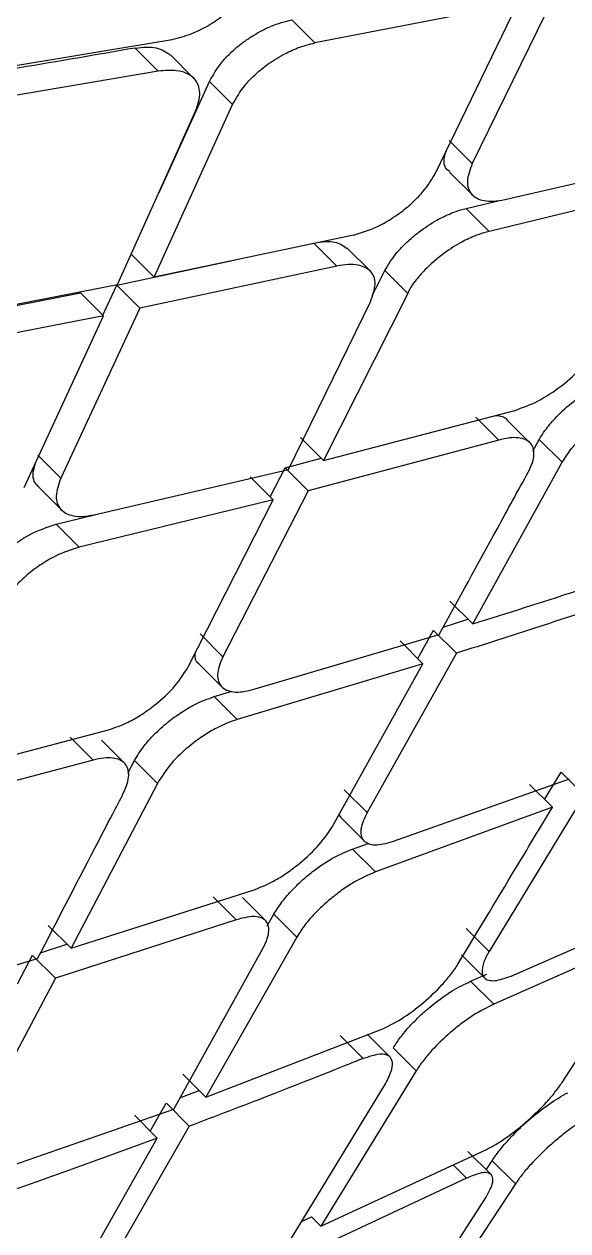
# Model space of a CAD drawing. Extents: x 943 to 1030, y 781 to 934.
# Drawn here: x 957.756 to 958.135, y 879.988 to 880.827 of the extents above; entities that cross this region are included whole.
import ezdxf

# ---------------------------------------------------------------- set-up
doc = ezdxf.new("R2010")
doc.units = 0
doc.header["$MEASUREMENT"] = 0
doc.layers.add('1', color=4, linetype='Continuous')

# ---------------------------------------------------------------- blocks, each defined once
blk = doc.blocks.new('AIRA')
at = {"layer": '1', "color": 3, "linetype": 'Continuous', "lineweight": 25}
for p, q in [((14.94745, 77.68056), (14.89065, 77.56441)), ((14.92204, 77.67546), (14.78123, 77.64832)), ((14.86508, 77.5578), (14.92205, 77.67546)), ((14.78123, 77.64832), (14.76518, 77.66436)), ((14.53792, 77.62684), (14.68195, 77.65077)), ((14.67233, 77.62868), (14.65625, 77.64475)), ((14.69684, 77.62391), (14.68077, 77.63998)), ((14.67233, 77.62868), (14.52867, 77.60438)), ((14.67283, 77.54425), (14.70797, 77.62158)), ((14.72403, 77.60553), (14.70799, 77.62156)), ((14.66943, 77.4855), (14.72403, 77.60553)), ((14.64406, 77.48037), (14.6983, 77.60077)), ((14.89064, 77.5644), (14.87464, 77.5804)), ((14.91329, 77.53935), (15.04861, 77.57077)), ((14.87487, 77.55848), (14.89078, 77.54258)), ((15.03758, 77.55009), (14.90248, 77.51723)), ((14.8865, 77.5332), (14.90965, 77.53883)), ((14.88651, 77.5332), (14.90248, 77.51723)), ((14.80816, 77.51473), (14.66943, 77.4855)), ((14.79648, 77.49309), (14.78049, 77.50906)), ((14.65341, 77.50151), (14.66943, 77.4855)), ((14.81956, 77.48975), (14.80347, 77.50583)), ((14.64342, 77.47978), (14.72477, 77.49716)), ((14.79648, 77.49309), (14.65945, 77.46376)), ((14.82097, 77.47255), (14.82975, 77.48997)), ((14.84573, 77.474), (14.82976, 77.48995)), ((14.50334, 77.45313), (14.64406, 77.48037)), ((14.63375, 77.45897), (14.64342, 77.47978)), ((14.64345, 77.47975), (14.65945, 77.46376)), ((14.47772, 77.44702), (14.61811, 77.4746)), ((14.63412, 77.45859), (14.61811, 77.4746)), ((14.76283, 77.35175), (14.81984, 77.46826)), ((14.84573, 77.474), (14.78719, 77.3579)), ((14.63412, 77.45859), (14.49376, 77.43099)), ((14.57903, 77.33905), (14.63412, 77.45859)), ((14.65945, 77.46376), (14.60452, 77.34574)), ((14.78719, 77.3579), (14.92024, 77.39281)), ((14.90918, 77.37216), (14.89323, 77.38809)), ((14.93075, 77.37032), (14.91474, 77.38633)), ((14.78719, 77.3579), (14.77124, 77.37384)), ((14.90918, 77.37216), (14.77651, 77.33686)), ((14.93279, 77.36453), (14.93726, 77.37261)), ((14.95321, 77.35667), (14.93728, 77.37259)), ((14.60451, 77.34573), (14.58854, 77.3617)), ((14.76055, 77.35282), (14.78561, 77.35948)), ((14.62767, 77.32018), (14.76283, 77.35175)), ((14.75022, 77.33266), (14.76055, 77.35281)), ((14.77651, 77.33686), (14.76057, 77.35279)), ((14.89096, 77.24428), (14.95321, 77.35667)), ((14.75219, 77.33068), (14.73624, 77.34662)), ((14.58914, 77.33942), (14.60504, 77.32353)), ((14.77651, 77.33686), (14.71731, 77.22143)), ((14.75219, 77.33068), (14.61723, 77.29768)), ((14.69336, 77.21488), (14.75219, 77.33068)), ((14.60128, 77.31363), (14.63657, 77.32226)), ((14.61723, 77.29768), (14.60129, 77.31362)), ((14.87501, 77.26022), (14.89095, 77.24428)), ((14.87042, 77.24206), (14.88757, 77.24766)), ((14.7173, 77.22143), (14.70137, 77.23735)), ((14.73812, 77.19867), (14.86768, 77.23706)), ((14.85637, 77.21665), (14.84044, 77.23258)), ((14.85271, 77.22031), (14.86366, 77.23985)), ((14.86369, 77.23982), (14.87962, 77.2239)), ((14.87962, 77.2239), (14.81749, 77.11307)), ((14.70067, 77.21637), (14.71655, 77.20049)), ((14.85637, 77.21665), (14.7272, 77.17787)), ((14.79401, 77.10437), (14.85637, 77.21665)), ((14.71128, 77.19379), (14.72367, 77.19751)), ((14.7272, 77.17787), (14.71128, 77.19378)), ((14.50462, 77.13567), (14.63763, 77.17062)), ((14.61105, 77.16548), (14.62696, 77.14958)), ((14.64873, 77.14755), (14.63275, 77.16352)), ((14.62696, 77.14958), (14.49433, 77.11425)), ((14.65122, 77.14061), (14.65577, 77.1493)), ((14.67169, 77.1334), (14.65579, 77.14928)), ((14.94095, 77.12222), (14.95248, 77.14117)), ((14.96849, 77.12517), (14.95251, 77.14114)), ((14.67169, 77.1334), (14.6117, 77.01875)), ((14.83521, 77.09294), (14.95832, 77.13656)), ((14.9464, 77.11677), (14.93042, 77.13273)), ((14.81748, 77.11307), (14.80154, 77.129)), ((14.96849, 77.12516), (14.90243, 77.01659)), ((14.9464, 77.11677), (14.8234, 77.07182)), ((14.79974, 77.10938), (14.79803, 77.1116)), ((14.79961, 77.10925), (14.81547, 77.0934)), ((14.80746, 77.08775), (14.8182, 77.09168)), ((14.8234, 77.07182), (14.80746, 77.08775)), ((14.6117, 77.01875), (14.73899, 77.05941)), ((14.7265, 77.03858), (14.71058, 77.05448)), ((14.74682, 77.03799), (14.73079, 77.05402)), ((14.91767, 76.9994), (15.03445, 77.05056)), ((14.74807, 77.03434), (14.75271, 77.04251)), ((14.76865, 77.02658), (14.75273, 77.04249)), ((14.6117, 77.01875), (14.59579, 77.03465)), ((14.7265, 77.03858), (14.60078, 76.99795)), ((14.90243, 77.01659), (14.88642, 77.03259)), ((15.02195, 77.03135), (14.90554, 76.97981)), ((14.95313, 76.92552), (15.02195, 77.03135)), ((14.76865, 77.02658), (14.70536, 76.91523)), ((14.57431, 76.99392), (14.58486, 77.01386)), ((14.60078, 76.99794), (14.58488, 77.01383)), ((14.59052, 77.01569), (14.60883, 77.02161)), ((14.68311, 76.90697), (14.74502, 77.01858)), ((14.88322, 77.01411), (14.89916, 76.99818)), ((14.45868, 76.97332), (14.58838, 77.01156)), ((14.60078, 76.99794), (14.54091, 76.88485)), ((14.88952, 76.99583), (14.90083, 77.00085)), ((14.90554, 76.97981), (14.88952, 76.99582)), ((14.70536, 76.91523), (14.82657, 76.96198)), ((14.81469, 76.94213), (14.79871, 76.9581)), ((14.83335, 76.9432), (14.81748, 76.95906)), ((14.85173, 76.93364), (14.83573, 76.94963)), ((14.68942, 76.93116), (14.70536, 76.91523)), ((14.85173, 76.93364), (14.78531, 76.82542)), ((14.7642, 76.81602), (14.83027, 76.92459)), ((14.68739, 76.91468), (14.70071, 76.91988)), ((14.55943, 76.86393), (14.68311, 76.90697)), ((14.66678, 76.89159), (14.67789, 76.91097)), ((14.69385, 76.89502), (14.67792, 76.91094)), ((14.67163, 76.88674), (14.6557, 76.90267)), ((14.69385, 76.89502), (14.63021, 76.78403)), ((14.60834, 76.77539), (14.67163, 76.88674)), ((14.78531, 76.82542), (14.90004, 76.87863)), ((14.90373, 76.86134), (14.8876, 76.87746)), ((14.90029, 76.86478), (14.90443, 76.87105)), ((14.9206, 76.8549), (14.90445, 76.87104)), ((14.88653, 76.85882), (14.87727, 76.86807)), ((14.88653, 76.85882), (14.77324, 76.80577)), ((14.9206, 76.8549), (14.8512, 76.74965)), ((14.83132, 76.73903), (14.89949, 76.84438)), ((14.77195, 76.82875), (14.77878, 76.83195)), ((14.78531, 76.82542), (14.77878, 76.83195))]:
    blk.add_line(p, q, dxfattribs=at)
for points, knots in [([(16.76349, 77.69746), (16.43798, 77.40729), (15.78698, 76.82695), (14.82577, 75.93344), (13.87709, 75.02432), (12.94302, 74.09885), (12.02418, 73.15856), (11.12212, 72.20411), (10.23604, 71.23753), (9.661, 70.58333), (9.37348, 70.25623)], [0, 0, 0, 0, 0.125, 0.25, 0.375, 0.5, 0.625, 0.75, 0.875, 1, 1, 1, 1]), ([(14.68195, 77.65076), (14.68652, 77.65189), (14.69515, 77.65401), (14.70782, 77.66061), (14.71824, 77.66778), (14.72796, 77.67638), (14.73554, 77.68475), (14.73827, 77.69113), (14.73926, 77.69345)], [0, 0, 0, 0, 0.203241, 0.384164, 0.542736, 0.678936, 0.883587, 1, 1, 1, 1]), ([(14.70797, 77.62158), (14.71052, 77.62611), (14.71444, 77.63307), (14.72329, 77.64222), (14.72855, 77.64669), (14.73146, 77.64883), (14.73169, 77.64899), (14.73243, 77.64952), (14.73521, 77.65146), (14.74136, 77.65535), (14.75215, 77.66098), (14.76039, 77.66313), (14.76517, 77.66437)], [0, 0, 0, 0, 0.237422, 0.365339, 0.498994, 0.500251, 0.50244, 0.509613, 0.535141, 0.630844, 0.785905, 1, 1, 1, 1]), ([(14.65625, 77.64475), (14.6295, 77.64012), (14.58174, 77.63184), (14.53368, 77.62397), (14.51254, 77.6205)], [0, 0, 0, 0, 0.56, 1, 1, 1, 1]), ([(14.65625, 77.64476), (14.66152, 77.64525), (14.67185, 77.64622), (14.67777, 77.64196), (14.68068, 77.63988)], [0, 0, 0, 0, 0.509493, 1, 1, 1, 1]), ([(14.72403, 77.60553), (14.72659, 77.61005), (14.73051, 77.61701), (14.73936, 77.62616), (14.74814, 77.63357), (14.75836, 77.63999), (14.77, 77.64555), (14.77722, 77.64733), (14.78123, 77.64832)], [0, 0, 0, 0, 0.237516, 0.365668, 0.498421, 0.675422, 0.819366, 1, 1, 1, 1]), ([(14.6983, 77.60077), (14.69975, 77.60526), (14.70194, 77.61205), (14.70027, 77.61929), (14.69721, 77.62415), (14.6921, 77.62755), (14.68413, 77.62962), (14.6768, 77.62904), (14.67234, 77.62868)], [0, 0, 0, 0, 0.246497, 0.372322, 0.499661, 0.654785, 0.789948, 1, 1, 1, 1]), ([(14.87518, 77.55883), (14.87476, 77.55904), (14.87139, 77.56073), (14.87025, 77.56613), (14.87213, 77.57185), (14.87266, 77.57345)], [0, 0, 0, 0, 0.093102, 0.745512, 1, 1, 1, 1]), ([(14.89064, 77.5644), (14.88904, 77.56007), (14.88586, 77.55145), (14.88937, 77.54236), (14.89692, 77.53853), (14.90536, 77.53794), (14.91061, 77.53887), (14.91329, 77.53934)], [0, 0, 0, 0, 0.251143, 0.499283, 0.736626, 0.865162, 1, 1, 1, 1]), ([(14.80816, 77.51473), (14.81366, 77.51638), (14.82268, 77.51908), (14.83409, 77.52573), (14.84255, 77.53165), (14.84982, 77.53783), (14.85862, 77.54695), (14.86257, 77.55358), (14.86508, 77.5578)], [0, 0, 0, 0, 0.249468, 0.408552, 0.499836, 0.641672, 0.772445, 1, 1, 1, 1]), ([(14.82974, 77.48997), (14.83227, 77.49416), (14.83626, 77.50075), (14.84506, 77.50987), (14.8543, 77.51773), (14.865, 77.52477), (14.875, 77.52962), (14.88185, 77.53205), (14.88526, 77.5329), (14.8865, 77.5332)], [0, 0, 0, 0, 0.227605, 0.358253, 0.49967, 0.691124, 0.838437, 0.941436, 1, 1, 1, 1]), ([(14.90248, 77.51723), (14.90126, 77.51693), (14.89788, 77.51609), (14.89105, 77.51367), (14.88102, 77.50882), (14.86911, 77.50095), (14.85845, 77.49162), (14.85138, 77.48341), (14.8475, 77.47794), (14.84618, 77.47501), (14.84572, 77.474)], [0, 0, 0, 0, 0.057753, 0.160399, 0.307814, 0.499823, 0.696553, 0.845584, 0.946728, 1, 1, 1, 1]), ([(14.78049, 77.50907), (14.78318, 77.50953), (14.78849, 77.51046), (14.79706, 77.5101), (14.80083, 77.50732), (14.80323, 77.50556)], [0, 0, 0, 0, 0.2715388, 0.5380069, 1, 1, 1, 1]), ([(14.81984, 77.46826), (14.8214, 77.4726), (14.82449, 77.48117), (14.8208, 77.49014), (14.81311, 77.49392), (14.80454, 77.4945), (14.79921, 77.49357), (14.79648, 77.49309)], [0, 0, 0, 0, 0.252503, 0.499269, 0.735591, 0.864383, 1, 1, 1, 1]), ([(14.92024, 77.39281), (14.92557, 77.39469), (14.93624, 77.39845), (14.95305, 77.40961), (14.96782, 77.42294), (14.97367, 77.43193), (14.97659, 77.43643)], [0, 0, 0, 0, 0.250043, 0.500022, 0.749955, 1, 1, 1, 1]), ([(14.93725, 77.37261), (14.93739, 77.37286), (14.9378, 77.37358), (14.93928, 77.376), (14.94271, 77.38096), (14.94985, 77.38933), (14.9597, 77.39824), (14.97009, 77.40558), (14.98121, 77.41211), (14.98868, 77.41479), (14.99338, 77.41647)], [0, 0, 0, 0, 0.014372, 0.042569, 0.140352, 0.293177, 0.500762, 0.644581, 0.775864, 1, 1, 1, 1]), ([(14.95321, 77.35667), (14.95527, 77.35992), (14.95892, 77.36568), (14.9673, 77.37481), (14.97623, 77.38267), (14.98575, 77.3894), (14.99687, 77.396), (15.00447, 77.39876), (15.00934, 77.40053)], [0, 0, 0, 0, 0.184609, 0.326069, 0.500033, 0.638532, 0.76817, 1, 1, 1, 1]), ([(14.90702, 77.38934), (14.91021, 77.38888), (14.91342, 77.38841), (14.91472, 77.38633), (14.91473, 77.38632)], [0, 0, 0, 0, 0.9908795, 1, 1, 1, 1]), ([(14.92955, 77.34983), (14.93065, 77.35209), (14.93279, 77.35651), (14.93411, 77.36385), (14.93202, 77.37082), (14.92484, 77.37391), (14.91665, 77.37389), (14.91168, 77.37274), (14.90918, 77.37216)], [0, 0, 0, 0, 0.134378, 0.26264, 0.499974, 0.7453, 0.871584, 1, 1, 1, 1]), ([(14.58929, 77.33957), (14.58886, 77.33993), (14.58601, 77.34228), (14.58432, 77.34803), (14.58647, 77.35454), (14.58723, 77.35686)], [0, 0, 0, 0, 0.1038222, 0.6821176, 1, 1, 1, 1]), ([(14.86768, 77.23706), (14.88117, 77.26162), (14.9018, 77.29919), (14.92241, 77.3368), (14.92955, 77.34983)], [0, 0, 0, 0, 0.653621, 1, 1, 1, 1]), ([(14.60451, 77.34573), (14.603, 77.34135), (14.59995, 77.33258), (14.6036, 77.32335), (14.6112, 77.31942), (14.61963, 77.31876), (14.62494, 77.31969), (14.62766, 77.32017)], [0, 0, 0, 0, 0.249256, 0.499248, 0.733673, 0.862955, 1, 1, 1, 1]), ([(14.54517, 77.26975), (14.54645, 77.27216), (14.54897, 77.2769), (14.55624, 77.28635), (14.56804, 77.29738), (14.58494, 77.30829), (14.59583, 77.31185), (14.60128, 77.31363)], [0, 0, 0, 0, 0.130521, 0.257131, 0.49774, 0.748987, 1, 1, 1, 1]), ([(14.61723, 77.29768), (14.6118, 77.29595), (14.60283, 77.2931), (14.59155, 77.28627), (14.58327, 77.28028), (14.57625, 77.27414), (14.56756, 77.26491), (14.56364, 77.25814), (14.56112, 77.2538)], [0, 0, 0, 0, 0.249385, 0.412079, 0.50042, 0.638409, 0.768094, 1, 1, 1, 1]), ([(14.89096, 77.24428), (14.9149, 77.25183), (14.94818, 77.26231), (14.99037, 77.27611), (15.00874, 77.28223), (15.01791, 77.28528)], [0, 0, 0, 0, 0.562661, 0.781761, 1, 1, 1, 1]), ([(15.00499, 77.26488), (15.00428, 77.26464), (15.00302, 77.26421), (15.00075, 77.26345), (14.99742, 77.26232), (14.99145, 77.26031), (14.9808, 77.25674), (14.96217, 77.25055), (14.9277, 77.23924), (14.89874, 77.23), (14.87962, 77.2239)], [0, 0, 0, 0, 0.017104, 0.030497, 0.054545, 0.09754, 0.174389, 0.310931, 0.545091, 1, 1, 1, 1]), ([(14.70074, 77.21645), (14.70065, 77.21649), (14.69798, 77.21758), (14.698, 77.22088), (14.69802, 77.22406)], [0, 0, 0, 0, 0.03454, 1, 1, 1, 1]), ([(14.63763, 77.17062), (14.64219, 77.17217), (14.64957, 77.17468), (14.66071, 77.18114), (14.6721, 77.18928), (14.68485, 77.20115), (14.69052, 77.2103), (14.69335, 77.21488)], [0, 0, 0, 0, 0.215947, 0.349899, 0.500892, 0.750429, 1, 1, 1, 1]), ([(14.7173, 77.22143), (14.71627, 77.21917), (14.71425, 77.21472), (14.71303, 77.20719), (14.71526, 77.2), (14.72253, 77.19683), (14.73069, 77.19687), (14.73563, 77.19806), (14.73812, 77.19866)], [0, 0, 0, 0, 0.131234, 0.258449, 0.499894, 0.744681, 0.871143, 1, 1, 1, 1]), ([(14.65576, 77.14931), (14.6578, 77.15268), (14.66137, 77.15859), (14.66966, 77.16788), (14.67862, 77.17601), (14.6883, 77.18298), (14.69934, 77.18952), (14.7067, 77.19215), (14.71128, 77.19378)], [0, 0, 0, 0, 0.187099, 0.328265, 0.500908, 0.64868, 0.781257, 1, 1, 1, 1]), ([(14.7272, 77.17787), (14.72243, 77.17615), (14.71493, 77.17343), (14.70387, 77.1668), (14.69278, 77.15878), (14.68025, 77.14704), (14.67454, 77.13794), (14.67168, 77.1334)], [0, 0, 0, 0, 0.227757, 0.35877, 0.500914, 0.750398, 1, 1, 1, 1]), ([(14.648, 77.12658), (14.64904, 77.12886), (14.65108, 77.13334), (14.65228, 77.14086), (14.65002, 77.14802), (14.64273, 77.15125), (14.63451, 77.15131), (14.6295, 77.15016), (14.62696, 77.14958)], [0, 0, 0, 0, 0.132598, 0.260257, 0.49987, 0.743417, 0.870192, 1, 1, 1, 1]), ([(14.58838, 77.01156), (14.60167, 77.03718), (14.61908, 77.07076), (14.63896, 77.1091), (14.64555, 77.12183), (14.648, 77.12658)], [0, 0, 0, 0, 0.66822, 0.876165, 1, 1, 1, 1]), ([(14.88071, 77.00782), (14.89525, 77.03192), (14.91716, 77.06823), (14.93905, 77.10456), (14.9464, 77.11676)], [0, 0, 0, 0, 0.664013, 1, 1, 1, 1]), ([(14.81748, 77.11307), (14.81564, 77.10903), (14.81197, 77.10095), (14.81385, 77.09425), (14.81815, 77.09134), (14.8242, 77.09009), (14.83083, 77.0918), (14.83521, 77.09293)], [0, 0, 0, 0, 0.24947, 0.4991, 0.628386, 0.755117, 1, 1, 1, 1]), ([(14.73899, 77.0594), (14.7439, 77.06139), (14.75142, 77.06443), (14.76228, 77.0714), (14.77291, 77.07943), (14.78523, 77.09102), (14.79108, 77.09992), (14.79401, 77.10437)], [0, 0, 0, 0, 0.240292, 0.368217, 0.500906, 0.750194, 1, 1, 1, 1]), ([(14.75271, 77.04251), (14.75451, 77.04538), (14.758, 77.05093), (14.76541, 77.05946), (14.77337, 77.0671), (14.78361, 77.07534), (14.79559, 77.08297), (14.80379, 77.08628), (14.80746, 77.08775)], [0, 0, 0, 0, 0.164053, 0.316987, 0.458803, 0.589503, 0.816681, 1, 1, 1, 1]), ([(14.8234, 77.07182), (14.8186, 77.06978), (14.81121, 77.06665), (14.80043, 77.05963), (14.79081, 77.0523), (14.78178, 77.04391), (14.77378, 77.03471), (14.77046, 77.02944), (14.76865, 77.02658)], [0, 0, 0, 0, 0.237892, 0.366099, 0.500195, 0.698234, 0.836249, 1, 1, 1, 1]), ([(14.74503, 77.01858), (14.74618, 77.02093), (14.74838, 77.02539), (14.74969, 77.03235), (14.7482, 77.03739), (14.74361, 77.04038), (14.73797, 77.04113), (14.73194, 77.04), (14.72787, 77.03894), (14.7265, 77.03858)], [0, 0, 0, 0, 0.143105, 0.271206, 0.501054, 0.625853, 0.791217, 0.929716, 1, 1, 1, 1]), ([(14.90243, 77.01659), (14.9024, 77.01655), (14.90234, 77.01645), (14.90214, 77.01613), (14.90151, 77.01505), (14.89937, 77.01118), (14.89681, 77.0043), (14.89772, 76.99872), (14.90172, 76.99639), (14.9074, 76.99584), (14.91364, 76.998), (14.91767, 76.99939)], [0, 0, 0, 0, 0.002274, 0.006334, 0.01981, 0.068181, 0.250059, 0.49929, 0.63547, 0.76445, 1, 1, 1, 1]), ([(14.82656, 76.96197), (14.83143, 76.96428), (14.84123, 76.96892), (14.85678, 76.98065), (14.86822, 76.99155), (14.87601, 77.00065), (14.87909, 77.00535), (14.88071, 77.00782)], [0, 0, 0, 0, 0.248517, 0.499694, 0.723033, 0.854912, 1, 1, 1, 1]), ([(14.83571, 76.94965), (14.83732, 76.95208), (14.84047, 76.95685), (14.84693, 76.96446), (14.85408, 76.97173), (14.86392, 76.98038), (14.87654, 76.98953), (14.88532, 76.99379), (14.88952, 76.99583)], [0, 0, 0, 0, 0.143635, 0.281886, 0.414807, 0.542459, 0.781164, 1, 1, 1, 1]), ([(14.90554, 76.97981), (14.9008, 76.97747), (14.89363, 76.97392), (14.88314, 76.9665), (14.87324, 76.95854), (14.864, 76.94962), (14.85631, 76.94055), (14.85329, 76.936), (14.85173, 76.93364)], [0, 0, 0, 0, 0.245882, 0.372175, 0.500468, 0.730377, 0.860325, 1, 1, 1, 1]), ([(14.81469, 76.94213), (14.81431, 76.94198), (14.81363, 76.9417), (14.81241, 76.94121), (14.81061, 76.94049), (14.8074, 76.9392), (14.80165, 76.93689), (14.79139, 76.93279), (14.77342, 76.92566), (14.7402, 76.91267), (14.71226, 76.90203), (14.69385, 76.89502)], [0, 0, 0, 0, 0.0096234, 0.0171163, 0.0305174, 0.0545812, 0.0976014, 0.1744898, 0.3111005, 0.5459213, 1, 1, 1, 1]), ([(14.83028, 76.92459), (14.83205, 76.92803), (14.83538, 76.9345), (14.83532, 76.94093), (14.83271, 76.94431), (14.82786, 76.94552), (14.82221, 76.94452), (14.81731, 76.94276), (14.81539, 76.9423), (14.81469, 76.94213)], [0, 0, 0, 0, 0.216076, 0.406227, 0.570384, 0.708494, 0.905871, 0.965796, 1, 1, 1, 1]), ([(14.90004, 76.87863), (14.90234, 76.87981), (14.9069, 76.88217), (14.91684, 76.88869), (14.9294, 76.89867), (14.94082, 76.90988), (14.94853, 76.91888), (14.95157, 76.92327), (14.95313, 76.92553)], [0, 0, 0, 0, 0.128041, 0.254241, 0.500661, 0.73439, 0.86329, 1, 1, 1, 1]), ([(10.10264, 71.97747), (10.28124, 72.15435), (11.08975, 72.95502), (12.35566, 74.20568), (13.52146, 75.34465), (14.2046, 76.00944), (14.61414, 76.40729), (14.95049, 76.73433), (15.13651, 76.91519)], [0, 0, 0, 0, 0.106937, 0.484076, 0.757109, 0.80038, 0.889603, 1, 1, 1, 1]), ([(14.90443, 76.87105), (14.90598, 76.87328), (14.90904, 76.87767), (14.91513, 76.88488), (14.92193, 76.892), (14.9315, 76.90091), (14.94416, 76.91095), (14.95285, 76.91592), (14.95712, 76.91835)], [0, 0, 0, 0, 0.135166, 0.267199, 0.39624, 0.522441, 0.765801, 1, 1, 1, 1]), ([(14.9733, 76.90218), (14.97109, 76.90097), (14.96667, 76.89854), (14.95927, 76.89354), (14.95172, 76.88778), (14.94199, 76.87949), (14.93283, 76.87041), (14.92516, 76.86141), (14.92214, 76.8571), (14.9206, 76.85489)], [0, 0, 0, 0, 0.126258, 0.251764, 0.37673, 0.501374, 0.737783, 0.865739, 1, 1, 1, 1]), ([(14.92169, 76.70961), (14.95281, 76.73934), (15.00458, 76.7888), (15.06687, 76.8482), (15.098, 76.87791), (15.10847, 76.8879)], [0, 0, 0, 0, 0.5, 0.831912, 1, 1, 1, 1]), ([(14.67163, 76.88674), (14.65128, 76.87925), (14.61036, 76.86419), (14.56891, 76.84967), (14.54806, 76.84236)], [0, 0, 0, 0, 0.497207, 1, 1, 1, 1]), ([(14.89949, 76.84438), (14.90159, 76.84811), (14.90506, 76.8543), (14.90513, 76.85906), (14.90386, 76.8616), (14.90138, 76.86284), (14.89611, 76.86282), (14.89026, 76.86038), (14.88653, 76.85882)], [0, 0, 0, 0, 0.248743, 0.412405, 0.499124, 0.639915, 0.77044, 1, 1, 1, 1])]:
    blk.add_open_spline(points, degree=3, knots=knots, dxfattribs=at)

msp = doc.modelspace()

# ---------------------------------------------------------------- block references
at = {"layer": '1'}
msp.add_blockref('AIRA', (943.17747, 803.16576), dxfattribs=at)

doc.saveas('drawing.dxf')
